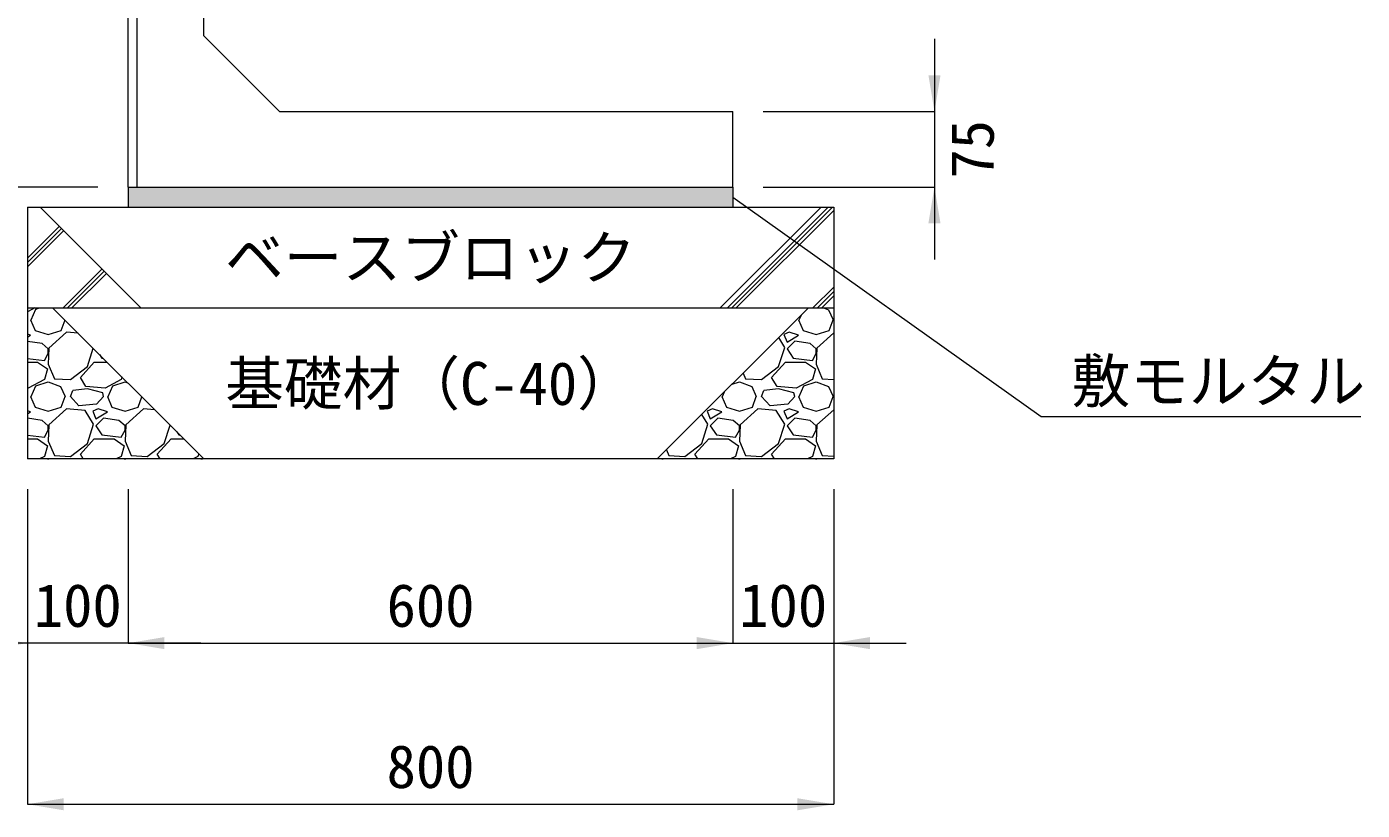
# Model space of a CAD drawing. Units: millimetres at full size, sheet at 1:40. Extents: x 221193 to 264773, y 874627 to 883926.
# Drawn here: x 222404 to 223729, y 879140 to 879918 of the extents above; entities that cross this region are included whole.
import ezdxf
from ezdxf.enums import TextEntityAlignment as Align

# ---------------------------------------------------------------- set-up
doc = ezdxf.new("R2010")
doc.units = ezdxf.units.MM
doc.header["$LTSCALE"] = 40
doc.layers.add('(0-0)', color=7, linetype='Continuous')
doc.layers.add('ハッチング_モルタル', color=30, linetype='Continuous')
for name, color, linetype, lineweight in [('0_2', 7, 'Continuous', 15), ('ハッチング', 7, 'Continuous', 5), ('寸法線', 7, 'Continuous', 13), ('引出線', 4, 'Continuous', 9), ('本体', 2, 'Continuous', 20), ('補助線', 8, 'Continuous', 13)]:
    doc.layers.add(name, color=color, linetype=linetype, lineweight=lineweight)
doc.styles.add('ＭＳ ゴシック', font='')
doc.styles.get('ＭＳ ゴシック').set_extended_font_data('MS Gothic')

# ---------------------------------------------------------------- blocks, each defined once
blk = doc.blocks.new('filled_arrow')
at = {"color": 0, "linetype": 'Continuous', "lineweight": -2}
blk.add_solid([(7.5, 1.25), (0, 0), (7.5, -1.25)], dxfattribs=at)

msp = doc.modelspace()

# ---------------------------------------------------------------- hatches: boundary and pattern name
at = {"layer": 'ハッチング'}
h = msp.add_hatch(dxfattribs=at)
h.set_pattern_fill('USER', color=256, style=0, pattern_type=2)
h.set_pattern_definition([(45, (117062.04, 889066.03), (-42.42641, 42.42641), []), (45, (117066.39, 889066.03), (-42.42641, 42.42641), []), (45, (117070.74, 889066.03), (-42.42641, 42.42641), [])])
h.paths.add_polyline_path([(222517.33, 879638.46), (222417.34, 879738.46), (222404.83, 879738.46), (222404.83, 879638.46)])
h = msp.add_hatch(dxfattribs=at)
h.set_pattern_fill('USER', color=256, style=0, pattern_type=2)
h.set_pattern_definition([(45, (117212.04, 889066.03), (-42.42641, 42.42641), []), (45, (117216.39, 889066.03), (-42.42641, 42.42641), []), (45, (117220.74, 889066.03), (-42.42641, 42.42641), [])])
h.paths.add_polyline_path([(223204.83, 879638.46), (223204.83, 879738.46), (223192.33, 879738.46), (223092.33, 879638.46)])
at = {"layer": 'ハッチング_モルタル'}
msp.add_hatch(color=256, dxfattribs=at).paths.add_polyline_path([(222504.83, 879758.46), (222504.83, 879738.46), (223104.83, 879738.46), (223104.83, 879758.46)])

# ---------------------------------------------------------------- linework, layer by layer
at = {"layer": '0_2', "lineweight": 13}
for p, q in [((222504.83, 879758.46), (222504.83, 879738.46)), ((222504.83, 879758.46), (223104.83, 879758.46)), ((223104.83, 879758.46), (223104.83, 879738.46)), ((223204.83, 879738.46), (223204.83, 879488.46))]:
    msp.add_line(p, q, dxfattribs=at)
at = {"layer": '0_2'}
for p, q in [((222404.83, 879738.46), (223204.83, 879738.46)), ((222404.83, 879738.46), (222404.83, 879488.46)), ((222404.83, 879638.46), (223204.83, 879638.46)), ((223204.83, 879488.46), (222404.83, 879488.46))]:
    msp.add_line(p, q, dxfattribs=at)
at = {"layer": 'ハッチング'}
for p, q in [((222405.67, 879635.02), (222404.83, 879635.09)), ((222412.23, 879638.46), (222405.67, 879635.02)), ((222408.72, 879626.64), (222413.29, 879637.31)), ((222413.29, 879637.31), (222416.97, 879638.46)), ((223170.72, 879626.64), (223172.75, 879631.38)), ((223194.58, 879638.46), (223199.68, 879636.55)), ((223199.68, 879636.55), (223204.25, 879626.64)), ((222407.96, 879626.64), (222412.53, 879615.97)), ((222438.44, 879615.97), (222442.19, 879626.48)), ((223169.96, 879626.64), (223174.53, 879615.97)), ((223200.44, 879615.97), (223204.25, 879626.64)), ((222407.96, 879611.4), (222404.83, 879612.44)), ((222404.83, 879609.53), (222407.96, 879611.4)), ((222419.39, 879603.02), (222404.83, 879605.2)), ((222412.53, 879615.97), (222425.48, 879612.16)), ((222425.48, 879612.16), (222438.44, 879615.97)), ((222443.77, 879614.45), (222426.25, 879598.45)), ((222455.12, 879613.5), (222443.77, 879614.45)), ((223156.24, 879599.21), (223150.3, 879608.93)), ((223160.81, 879614.45), (223155.48, 879612.16)), ((223155.48, 879612.16), (223158.53, 879604.54)), ((223158.53, 879604.54), (223169.96, 879611.4)), ((223166.15, 879605.31), (223158.53, 879597.69)), ((223169.96, 879611.4), (223160.81, 879614.45)), ((223181.39, 879603.02), (223166.15, 879605.31)), ((223174.53, 879615.97), (223187.48, 879612.16)), ((223187.48, 879612.16), (223200.44, 879615.97)), ((223204.83, 879613.59), (223188.25, 879598.45)), ((222425.48, 879597.69), (222419.39, 879603.02)), ((222421.67, 879586.26), (222425.48, 879593.11)), ((222426.25, 879598.45), (222425.48, 879582.45)), ((222425.48, 879593.11), (222425.48, 879597.69)), ((222464.35, 879580.16), (222470.18, 879598.4)), ((222476.41, 879592.16), (222478.82, 879588.54)), ((223150.15, 879580.16), (223156.24, 879599.21)), ((223158.53, 879597.69), (223164.62, 879588.54)), ((223187.48, 879597.69), (223181.39, 879603.02)), ((223183.67, 879586.26), (223187.48, 879593.11)), ((223188.25, 879598.45), (223187.48, 879582.45)), ((223187.48, 879593.11), (223187.48, 879597.69)), ((222404.83, 879588.28), (222421.67, 879586.26)), ((222404.83, 879584.73), (222414.82, 879584.73)), ((222414.82, 879584.73), (222424.72, 879577.87)), ((222425.48, 879582.45), (222431.58, 879567.97)), ((222447.58, 879567.21), (222464.35, 879580.16)), ((222457.49, 879569.49), (222471.2, 879584.73)), ((222471.2, 879584.73), (222483.82, 879584.73)), ((222478.82, 879588.54), (222480.18, 879588.38)), ((223133.38, 879567.21), (223150.15, 879580.16)), ((223143.29, 879569.49), (223157, 879584.73)), ((223157, 879584.73), (223176.82, 879584.73)), ((223164.62, 879588.54), (223183.67, 879586.26)), ((223176.82, 879584.73), (223186.72, 879577.87)), ((223187.48, 879582.45), (223193.58, 879567.97)), ((222421.67, 879567.21), (222405.67, 879558.82)), ((222413.29, 879561.11), (222425.48, 879564.92)), ((222424.72, 879577.87), (222421.67, 879567.21)), ((222425.48, 879564.92), (222437.68, 879560.35)), ((222431.58, 879567.97), (222447.58, 879567.21)), ((222462.82, 879560.35), (222457.49, 879569.49)), ((222497.87, 879567.21), (222481.87, 879558.82)), ((222489.49, 879561.11), (222501.68, 879564.92)), ((222498.64, 879569.88), (222497.87, 879567.21)), ((222501.68, 879564.92), (222504.71, 879563.79)), ((223104.02, 879562.65), (223111.28, 879564.92)), ((223111.28, 879564.92), (223123.48, 879560.35)), ((223115, 879573.63), (223117.38, 879567.97)), ((223117.38, 879567.97), (223133.38, 879567.21)), ((223148.62, 879560.35), (223143.29, 879569.49)), ((223183.67, 879567.21), (223167.67, 879558.82)), ((223175.29, 879561.11), (223187.48, 879564.92)), ((223186.72, 879577.87), (223183.67, 879567.21)), ((223187.48, 879564.92), (223199.68, 879560.35)), ((223193.58, 879567.97), (223204.83, 879567.43)), ((222405.67, 879558.82), (222404.83, 879558.89)), ((222408.72, 879550.44), (222413.29, 879561.11)), ((222437.68, 879560.35), (222442.25, 879550.44)), ((222447.58, 879550.44), (222449.87, 879556.54)), ((222464.35, 879558.06), (222449.87, 879556.54)), ((222481.87, 879558.82), (222462.82, 879560.35)), ((222479.59, 879554.25), (222464.35, 879558.06)), ((222480.35, 879550.44), (222479.59, 879554.25)), ((222484.92, 879550.44), (222489.49, 879561.11)), ((223094.52, 879550.44), (223096.55, 879555.18)), ((223123.48, 879560.35), (223128.05, 879550.44)), ((223133.38, 879550.44), (223135.67, 879556.54)), ((223150.15, 879558.06), (223135.67, 879556.54)), ((223167.67, 879558.82), (223148.62, 879560.35)), ((223165.39, 879554.25), (223150.15, 879558.06)), ((223166.15, 879550.44), (223165.39, 879554.25)), ((223170.72, 879550.44), (223175.29, 879561.11)), ((223199.68, 879560.35), (223204.25, 879550.44)), ((222407.96, 879550.44), (222412.53, 879539.77)), ((222412.53, 879539.77), (222425.48, 879535.96)), ((222425.48, 879535.96), (222438.44, 879539.77)), ((222438.44, 879539.77), (222442.25, 879550.44)), ((222455.96, 879541.3), (222447.58, 879550.44)), ((222473.49, 879542.82), (222455.96, 879541.3)), ((222480.35, 879550.44), (222473.49, 879542.82)), ((222484.16, 879550.44), (222488.73, 879539.77)), ((222488.73, 879539.77), (222501.68, 879535.96)), ((222501.68, 879535.96), (222514.64, 879539.77)), ((222514.64, 879539.77), (222518.33, 879550.13)), ((223093.76, 879550.44), (223098.33, 879539.77)), ((223098.33, 879539.77), (223111.28, 879535.96)), ((223111.28, 879535.96), (223124.24, 879539.77)), ((223124.24, 879539.77), (223128.05, 879550.44)), ((223141.76, 879541.3), (223133.38, 879550.44)), ((223159.29, 879542.82), (223141.76, 879541.3)), ((223166.15, 879550.44), (223159.29, 879542.82)), ((223169.96, 879550.44), (223174.53, 879539.77)), ((223174.53, 879539.77), (223187.48, 879535.96)), ((223187.48, 879535.96), (223200.44, 879539.77)), ((223200.44, 879539.77), (223204.25, 879550.44)), ((222407.96, 879535.2), (222404.83, 879536.24)), ((222404.83, 879533.33), (222407.96, 879535.2)), ((222419.39, 879526.82), (222404.83, 879529)), ((222425.48, 879521.49), (222419.39, 879526.82)), ((222443.77, 879538.25), (222426.25, 879522.25)), ((222462.06, 879536.73), (222443.77, 879538.25)), ((222470.44, 879523.01), (222462.06, 879536.73)), ((222475.01, 879538.25), (222469.68, 879535.96)), ((222469.68, 879535.96), (222472.73, 879528.34)), ((222472.73, 879528.34), (222484.16, 879535.2)), ((222480.35, 879529.11), (222472.73, 879521.49)), ((222484.16, 879535.2), (222475.01, 879538.25)), ((222495.59, 879526.82), (222480.35, 879529.11)), ((222501.68, 879521.49), (222495.59, 879526.82)), ((222519.97, 879538.25), (222502.45, 879522.25)), ((222531.1, 879537.32), (222519.97, 879538.25)), ((223080.04, 879523.01), (223074.1, 879532.73)), ((223084.61, 879538.25), (223079.28, 879535.96)), ((223079.28, 879535.96), (223082.33, 879528.34)), ((223082.33, 879528.34), (223093.76, 879535.2)), ((223089.95, 879529.11), (223082.33, 879521.49)), ((223093.76, 879535.2), (223084.61, 879538.25)), ((223105.19, 879526.82), (223089.95, 879529.11)), ((223111.28, 879521.49), (223105.19, 879526.82)), ((223129.57, 879538.25), (223112.05, 879522.25)), ((223147.86, 879536.73), (223129.57, 879538.25)), ((223156.24, 879523.01), (223147.86, 879536.73)), ((223160.81, 879538.25), (223155.48, 879535.96)), ((223155.48, 879535.96), (223158.53, 879528.34)), ((223158.53, 879528.34), (223169.96, 879535.2)), ((223166.15, 879529.11), (223158.53, 879521.49)), ((223169.96, 879535.2), (223160.81, 879538.25)), ((223181.39, 879526.82), (223166.15, 879529.11)), ((223187.48, 879521.49), (223181.39, 879526.82)), ((223204.83, 879537.39), (223188.25, 879522.25)), ((222404.83, 879512.08), (222421.67, 879510.06)), ((222421.67, 879510.06), (222425.48, 879516.91)), ((222426.25, 879522.25), (222425.48, 879506.25)), ((222425.48, 879516.91), (222425.48, 879521.49)), ((222464.35, 879503.96), (222470.44, 879523.01)), ((222472.73, 879521.49), (222478.82, 879512.34)), ((222478.82, 879512.34), (222497.87, 879510.06)), ((222497.87, 879510.06), (222501.68, 879516.91)), ((222502.45, 879522.25), (222501.68, 879506.25)), ((222501.68, 879516.91), (222501.68, 879521.49)), ((222540.55, 879503.96), (222546.33, 879522.05)), ((222553.02, 879515.34), (222555.02, 879512.34)), ((222555.02, 879512.34), (222556.15, 879512.21)), ((223073.95, 879503.96), (223080.04, 879523.01)), ((223082.33, 879521.49), (223088.42, 879512.34)), ((223088.42, 879512.34), (223107.47, 879510.06)), ((223107.47, 879510.06), (223111.28, 879516.91)), ((223112.05, 879522.25), (223111.28, 879506.25)), ((223111.28, 879516.91), (223111.28, 879521.49)), ((223150.15, 879503.96), (223156.24, 879523.01)), ((223158.53, 879521.49), (223164.62, 879512.34)), ((223164.62, 879512.34), (223183.67, 879510.06)), ((223183.67, 879510.06), (223187.48, 879516.91)), ((223188.25, 879522.25), (223187.48, 879506.25)), ((223187.48, 879516.91), (223187.48, 879521.49)), ((222404.83, 879508.53), (222414.82, 879508.53)), ((222414.82, 879508.53), (222424.72, 879501.67)), ((222424.72, 879501.67), (222421.67, 879491.01)), ((222425.48, 879506.25), (222431.58, 879491.77)), ((222447.58, 879491.01), (222464.35, 879503.96)), ((222457.49, 879493.29), (222471.2, 879508.53)), ((222471.2, 879508.53), (222491.02, 879508.53)), ((222491.02, 879508.53), (222500.92, 879501.67)), ((222500.92, 879501.67), (222497.87, 879491.01)), ((222501.68, 879506.25), (222507.78, 879491.77)), ((222523.78, 879491.01), (222540.55, 879503.96)), ((222533.69, 879493.29), (222547.4, 879508.53)), ((222547.4, 879508.53), (222559.82, 879508.53)), ((223057.18, 879491.01), (223073.95, 879503.96)), ((223067.09, 879493.29), (223080.8, 879508.53)), ((223080.8, 879508.53), (223100.62, 879508.53)), ((223100.62, 879508.53), (223110.52, 879501.67)), ((223110.52, 879501.67), (223107.47, 879491.01)), ((223111.28, 879506.25), (223117.38, 879491.77)), ((223133.38, 879491.01), (223150.15, 879503.96)), ((223143.29, 879493.29), (223157, 879508.53)), ((223157, 879508.53), (223176.82, 879508.53)), ((223176.82, 879508.53), (223186.72, 879501.67)), ((223186.72, 879501.67), (223183.67, 879491.01)), ((223187.48, 879506.25), (223193.58, 879491.77)), ((222421.67, 879491.01), (222416.81, 879488.46)), ((222424.65, 879488.46), (222425.48, 879488.72)), ((222425.48, 879488.72), (222426.18, 879488.46)), ((222431.58, 879491.77), (222447.58, 879491.01)), ((222460.31, 879488.46), (222457.49, 879493.29)), ((222497.87, 879491.01), (222493.01, 879488.46)), ((222500.85, 879488.46), (222501.68, 879488.72)), ((222501.68, 879488.72), (222502.38, 879488.46)), ((222507.78, 879491.77), (222523.78, 879491.01)), ((222536.51, 879488.46), (222533.69, 879493.29)), ((222574.07, 879491.01), (222569.21, 879488.46)), ((222574.79, 879493.52), (222574.07, 879491.01)), ((222577.05, 879488.46), (222577.88, 879488.72)), ((222577.88, 879488.72), (222578.58, 879488.46)), ((223034.25, 879488.46), (223035.08, 879488.72)), ((223035.08, 879488.72), (223035.78, 879488.46)), ((223038.8, 879497.43), (223041.18, 879491.77)), ((223041.18, 879491.77), (223057.18, 879491.01)), ((223069.91, 879488.46), (223067.09, 879493.29)), ((223107.47, 879491.01), (223102.61, 879488.46)), ((223110.45, 879488.46), (223111.28, 879488.72)), ((223111.28, 879488.72), (223111.98, 879488.46)), ((223117.38, 879491.77), (223133.38, 879491.01)), ((223146.11, 879488.46), (223143.29, 879493.29)), ((223183.67, 879491.01), (223178.81, 879488.46)), ((223186.65, 879488.46), (223187.48, 879488.72)), ((223187.48, 879488.72), (223188.18, 879488.46)), ((223193.58, 879491.77), (223204.83, 879491.23))]:
    msp.add_line(p, q, dxfattribs=at)
at = {"layer": '寸法線'}
for p, q in [((223304.83, 879905.46), (223304.83, 879686.46)), ((223134.83, 879833.46), (223304.83, 879833.46)), ((222474.83, 879758.46), (221884.86, 879758.46)), ((222474.83, 879758.46), (222204.85, 879758.46)), ((223134.83, 879758.46), (223304.83, 879758.46)), ((222404.83, 879458.46), (222404.83, 879305.63)), ((222404.83, 879458.46), (222404.83, 879145.63)), ((222504.83, 879458.46), (222504.83, 879305.63)), ((222504.83, 879458.46), (222504.83, 879305.63)), ((223104.83, 879458.46), (223104.83, 879305.63)), ((223104.83, 879458.46), (223104.83, 879305.63)), ((223204.83, 879458.46), (223204.83, 879305.63)), ((223204.83, 879458.46), (223204.83, 879145.63)), ((222576.83, 879305.63), (222332.83, 879305.63)), ((222504.83, 879305.63), (223104.83, 879305.63)), ((223032.83, 879305.63), (223276.83, 879305.63)), ((222404.83, 879145.63), (223204.83, 879145.63))]:
    msp.add_line(p, q, dxfattribs=at)
at = {"layer": '引出線'}
msp.add_lwpolyline([(223104.83, 879748.46), (223410.79, 879530.49), (223727.92, 879530.49)], dxfattribs=at)
at = {"layer": '本体', "lineweight": 9}
msp.add_line((222513.83, 879758.46), (222513.83, 880508.46), dxfattribs=at)
at = {"layer": '本体'}
for p, q in [((222579.83, 879908.46), (222579.83, 880508.46)), ((222504.83, 879758.46), (222504.83, 880499.46)), ((222579.83, 879908.46), (222654.83, 879833.46)), ((222654.83, 879833.46), (223104.83, 879833.46)), ((223104.83, 879758.46), (223104.83, 879833.46)), ((222504.83, 879758.46), (223104.83, 879758.46))]:
    msp.add_line(p, q, dxfattribs=at)
at = {"layer": '補助線'}
for p, q in [((222517.33, 879638.46), (222417.34, 879738.46)), ((223092.33, 879638.46), (223192.33, 879738.46)), ((222579.84, 879488.46), (222429.84, 879638.46)), ((223029.83, 879488.46), (223179.83, 879638.46))]:
    msp.add_line(p, q, dxfattribs=at)

# ---------------------------------------------------------------- block references
at = {"layer": '寸法線', "xscale": 4.8, "yscale": 4.8}
for p, rotation in [((223304.83, 879833.46), 90), ((223304.83, 879758.46), 270), ((222404.83, 879305.63), 180), ((223104.83, 879305.63), 180), ((223104.83, 879305.63), 180), ((223204.83, 879145.63), 180)]:
    msp.add_blockref('filled_arrow', p, dxfattribs=dict(at, rotation=rotation))
for p in [(222504.83, 879305.63), (222504.83, 879305.63), (223204.83, 879305.63), (222404.83, 879145.63)]:
    msp.add_blockref('filled_arrow', p, dxfattribs=at)
at = {"layer": '引出線', "xscale": 0.16, "yscale": 0.16, "rotation": 324.5}
msp.add_blockref('filled_arrow', (223104.83, 879748.46), dxfattribs=at)

# ---------------------------------------------------------------- texts
at = {"layer": '(0-0)', "style": 'ＭＳ ゴシック'}
for s, p in [('ベースブロック', (222804.83, 879688.46)), ('基礎材（C-40）', (222804.83, 879563.46))]:
    msp.add_text(s, height=42.72, dxfattribs=at).set_placement(p, align=Align.MIDDLE_CENTER)
at = {"layer": '寸法線', "style": 'ＭＳ ゴシック'}
msp.add_text('75', height=42.72, rotation=90, dxfattribs=at).set_placement((223342.33, 879795.96), align=Align.MIDDLE_CENTER)
for s, p in [('100', (222454.83, 879343.13)), ('600', (222804.83, 879343.13)), ('100', (223154.83, 879343.13)), ('800', (222804.83, 879183.13))]:
    msp.add_text(s, height=42.72, dxfattribs=at).set_placement(p, align=Align.MIDDLE_CENTER)
at = {"layer": '引出線', "style": 'ＭＳ ゴシック'}
msp.add_text('敷モルタル', height=42.72, dxfattribs=at).set_placement((223440.79, 879587.23), align=Align.TOP_LEFT)

doc.saveas('drawing.dxf')
